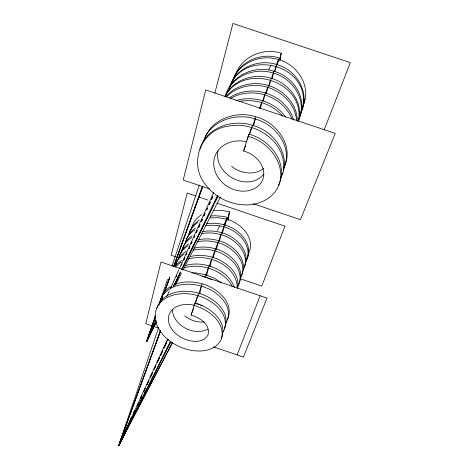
<?xml version="1.0" encoding="UTF-8"?>
<svg xmlns="http://www.w3.org/2000/svg" width="469" height="469" viewBox="0 0 469 469"><rect width="100%" height="100%" fill="white"/><g stroke="black" fill="none" stroke-linecap="round" stroke-linejoin="round"><path stroke-width="0.7" d="M278.615 61.064L279.29 58.004C260.834 51.836 237.836 61.885 232.683 81.313M227.225 219.832L227.359 217.352L223.244 216.367L214.913 215.717L210.857 216.068M237.337 287.902C236.751 265.12 208.125 253.225 188.415 258.994M283.253 170.693C287.55 141.878 254.773 120.633 228.602 126.149C200.304 129.503 187.629 164.754 206.507 185.753C221.872 206.032 256.877 213.178 274.723 192.378C291.29 171.091 271.141 141.732 248.06 136.456L248.963 134.193C270.126 139.533 289.449 164.021 278.275 185.63M217.997 150.737C213.172 174.234 248.136 193.246 263.807 174.081M197.502 297.698L198.645 293.266C213.225 297.076 231.932 311.967 224.411 328.693M298.554 120.779C305.296 81.084 243.851 61.709 224.985 96.38M303.038 106.158C309.986 63.233 241.558 47.428 228.854 89.092M279.043 59.985L279.29 58.004M228.256 220.254L229.452 211.812L221.245 210.294L213.102 210.558M251.39 128.969L252.48 125.352C274.301 130.804 292.545 156.318 280.697 178.038M280.022 60.108L281.195 53.22C262.88 47.099 240.151 57.189 235.039 76.424M159.425 303.466C163.511 283.358 189.916 280.697 205.791 287.732C219.17 292.369 235.069 308.426 225.73 323.041M160.427 301.157L160.668 299.802M175.488 266.228C176.426 259.908 180.747 254.456 186.211 251.325M178.267 259.421C179.346 253.618 183.273 248.558 188.286 245.551M179.135 257.399C180.184 251.818 183.86 246.882 188.626 243.88M181.591 252.076C182.523 246.043 186.498 240.72 191.669 237.59M185.788 242.356C186.721 236.446 190.543 231.194 195.573 228.057M189.048 234.793C190.021 228.661 194.107 223.303 199.366 220.143M191.44 229.247C192.419 223.144 196.47 217.798 201.705 214.638M199.712 294.022L201.318 286.19L202.203 283.862C216.913 287.614 235.409 303.103 227.219 319.7M206.6 275.702L209.016 265.847C219.832 269.153 230.654 276.364 234.353 287.526M209.907 266.92L212.281 257.211C225.671 260.981 240.931 273.28 237.513 288.716M213.26 257.698L215.464 248.805C229.751 252.451 246.36 267.688 238.944 283.505M216.391 249.391L218.554 240.626C232.982 244.238 249.373 260.014 241.371 275.713M219.433 241.301L221.567 232.665C235.725 236.259 251.589 251.566 244.238 267.043M222.4 233.421L224.499 224.909C238.803 228.473 254.444 244.302 246.536 259.662M227.559 219.996L229.452 211.812M253.618 125.639L255.875 116.822C276.663 122.092 294.79 146.369 283.897 167.339M260.207 108.872L262.323 100.63C271.604 103.543 280.245 109.166 285.814 117.244M263.314 101.023L265.384 92.932C278.316 96.86 289.865 106.797 293.653 120.029M266.316 93.431L268.35 85.493C284.003 90.06 297.616 104.493 297.293 121.412M269.224 86.085L271.217 78.288C289.01 83.189 303.894 102.236 298.542 121.02M272.09 78.716L273.996 71.311C293.911 76.412 309.018 100.384 298.46 119.695M274.816 71.827L276.687 64.552C296.988 69.752 311.217 94.269 300.418 113.615M279.729 60.038L281.195 53.22M214.82 93.208L232.946 23.45L350.325 62.635L324.143 129.907M194.131 306.146L194.981 302.945C209.461 306.826 228.303 321.101 221.515 337.961M247.298 140.043L248.963 134.193M194.682 305.407C185.536 302.822 172.879 304.868 169.051 314.734C165.903 324.97 174.544 334.555 183.315 338.512C190.947 342.094 203.27 343.589 208.002 334.889C210.939 324.712 199.554 317.343 191.082 315.109L194.981 302.945M195.192 303.959L197.736 295.658C212.516 299.451 231.592 314.828 223.367 331.665M246.723 141.96C234.506 138.373 219.117 143.872 214.849 156.564C210.475 169.479 219.322 183.432 231.24 188.503C241.787 193.627 257.622 191.727 262.658 179.867C267.541 166.835 255.699 154.02 243.563 151.03L248.06 136.456M249.479 134.421L251.613 127.533L249.203 134.796M224.745 225.296L227.359 217.352M276.956 64.98L278.645 59.622C297.692 64.599 312.108 87.187 302.868 105.93M252.668 126.085L255.036 118.927C275.637 124.191 293.852 147.975 283.481 168.975M259.521 108.685L261.538 102.594C269.54 105.126 277.068 109.57 282.555 115.984M262.634 100.841L264.627 94.832C276.722 98.543 287.667 107.354 292.134 119.402M198.809 293.764L201.318 286.19M265.647 93.255L267.617 87.328C282.479 91.731 295.593 104.769 296.607 120.738M268.567 85.909L270.507 80.064M205.95 274.775L208.183 268.045C218.009 271.059 227.6 277.109 232.319 286.524M271.475 78.552L273.31 73.035C292.709 78.083 307.951 100.952 298.483 120.205M209.262 266.005L211.472 259.345M274.213 71.663L276.018 66.223M212.486 257.475L214.673 250.886C229.183 254.526 246.067 270.255 238.006 286.166M215.623 249.168L217.792 242.655C232.231 246.266 248.722 262.036 240.708 277.777M276.862 64.992L278.645 59.622C260.383 53.542 237.519 63.186 232.102 82.351M218.677 241.084L220.823 234.635C235.204 238.229 251.308 254.028 243.341 269.599M221.86 232.571L223.772 226.832C238.094 230.396 253.823 246.219 245.903 261.626M224.569 225.478L226.65 219.222C240.902 222.769 256.273 238.61 248.406 253.852M156.388 322.267L146.709 341.198L155.356 315.526M159.097 304.422L167.515 279.442M171.959 266.257L199.307 185.067M172.639 342.352L118.675 445.55L158.545 327.878M199.87 149.183C205.985 127.504 232.442 118.68 252.48 125.352M203.476 141.345C210.165 120.709 235.62 112.531 255.036 118.927M203.804 141.204C209.532 119.466 235.807 110.098 255.875 116.822M225.501 96.039C230.742 75.597 254.579 64.769 273.996 71.311M226.122 94.914L227.7 90.505M229.452 88.008C234.67 68.322 258.038 58.314 276.687 64.552M155.837 322.819L146.709 341.198L155.397 317.044M161.096 301.204L162.837 296.361M163.822 293.623L169.784 277.062M173.489 266.75L202.497 186.117M155.907 320.462L146.721 341.174L156.06 322.133L146.709 341.198L155.438 317.062L146.709 341.198L155.79 322.836M162.661 297.082L161.412 300.529L162.45 297.803M169.637 277.795L163.904 293.641L169.444 278.522M173.618 266.773L202.766 186.17M173.694 266.808L202.925 186.216M160.357 330.674L118.68 445.532L172.481 342.487M160.586 330.616L118.68 445.532L170.382 341.473M156.752 308.467C162.045 291.489 183.807 288.57 198.645 293.266M160.785 299.128C162.251 293.981 165.768 289.496 170.364 286.788M139.533 404.389L118.675 445.55L160.621 330.856M174.972 266.304C176.438 261.256 179.815 256.813 184.294 254.063M182.822 248.124C184.317 243.018 187.758 238.539 192.302 235.766M185.343 242.297C186.838 237.214 190.25 232.741 194.764 229.968M188.626 234.699C190.115 229.64 193.498 225.19 197.977 222.406M191.082 315.109L193.539 308.596M202.209 276.364L204.801 276.986L205.657 274.728L214.216 278.158L221.626 282.995M237.097 354.922L260.172 295.769M243.563 151.03L245.604 145.865M300.963 111.839L302.423 108.562M156.019 322.068L146.721 341.174L156.03 320.497M166.835 296.484L169.239 291.149M170.44 288.482L178.841 269.804M179.445 268.473L213.671 192.437M268.907 69.705L271.012 65.039M128.318 424.187L118.68 445.532L123.816 435.027M128.916 422.85L131.625 416.847M133.132 413.511L134.034 411.512M155.866 322.051L146.709 341.198L153.709 325.861L146.721 341.174L151.487 331.29M171.642 286.577L171.038 287.907L171.672 286.588M176.203 276.587L176.813 275.256L176.238 276.599M183.801 259.943L184.716 257.944L183.848 259.955M186.234 254.614L186.844 253.283M189.881 246.624L188.972 248.623L189.933 246.641M192.009 241.963L191.1 243.962L192.061 241.981M194.137 237.302L194.746 235.971M196.265 232.642L197.173 230.642M198.698 227.313L199.911 224.651M201.43 221.321L202.344 219.322M203.863 215.992L205.076 213.331L203.933 216.016M206.6 210.001L207.509 208.002M209.027 204.672L210.247 202.01M211.46 199.348L212.68 196.681M153.967 325.99L146.709 341.198L154.635 323.868M181.409 265.284L182.019 263.953M186.281 254.632L186.891 253.301M194.195 237.32L194.799 235.989M196.323 232.659L197.238 230.666M198.756 227.336L199.976 224.674M201.494 221.345L202.409 219.345M206.671 210.024L207.579 208.031M209.104 204.701L210.323 202.039M211.537 199.372L212.756 196.71M281.13 176.332L282.748 172.803M167.609 339.005L118.675 445.55L140.061 403.123M217.452 230.484L219.592 225.824L223.772 226.832M126.085 429.598L127.931 425.612M130.71 419.638L131.326 418.307M134.099 412.333L135.101 410.439M137.183 405.697L138.109 403.703M140.577 398.392L141.808 395.736M143.965 391.087L145.202 388.432M147.049 384.451L148.902 380.465M150.443 377.146L152.601 372.497M154.143 369.179L155.685 365.861M157.226 362.537L159.384 357.888M160.621 355.232L162.778 350.589M164.009 347.934L166.477 342.622M167.093 341.291L168.019 339.298M125.164 431.621L118.68 445.532L124.871 432.277M125.78 430.296L126.396 428.971M127.011 427.646L127.937 425.664M131.332 418.377L130.757 419.726M134.111 412.415L135.037 410.428M137.505 405.128L138.121 403.803M140.589 398.509L141.826 395.859M143.983 391.222L145.22 388.572M147.073 384.598L148.919 380.623M150.467 377.316L152.624 372.679M154.166 369.367L156.019 365.392M157.561 362.08L159.724 357.442M160.65 355.461L162.807 350.824M164.044 348.174L166.513 342.874M167.439 340.887L168.054 339.562M153.908 325.99L146.709 341.198L153.855 325.92L146.721 341.174L151.428 331.29M127.656 426.309L127.04 427.64L127.668 426.333M276.165 64.921L278.645 59.622M146.709 341.198L156.036 321.347M223.819 225.161L226.65 219.222L218.337 217.68L210.1 217.927M170.921 341.508L118.675 445.55L129.444 423.091M170.816 341.502L118.675 445.55L124.713 433.034M118.675 445.55L129.913 422.522M173.331 286.489L180.383 271.991M181.661 269.358L217.569 195.561M139.135 403.44L139.774 402.126M138.906 404.096L142.119 397.519M144.687 392.254L145.331 390.935M173.471 286.623L180.565 272.155M181.855 269.523L217.968 195.872M174.515 284.701L180.008 273.533M181.949 269.587L213.635 205.205M215.248 201.922L217.839 196.663M176.86 280.204L177.511 278.897M175.359 283.499L177.645 278.891M141.702 399.858L142.365 398.556M140.19 403.1L142.834 397.876M143.496 396.569L145.161 393.292M147.799 388.08L148.462 386.773M175.371 285.129L181.374 273.374M182.998 270.197L220.36 197.097M224.909 96.38C232.806 79.572 254.134 72.806 271.217 78.288M229.042 88.078C238.018 73.498 257.381 68.005 273.31 73.035M175.125 266.451L177.346 263.748L181.62 260.342M175.541 266.955L179.14 263.478L181.245 262.124M225.806 96.749C235.977 84.684 253.577 80.944 268.35 85.493M226.38 97.089C236.663 86.05 253.489 83.042 267.617 87.328M263.596 168.529C254.245 175.775 240.28 173.577 231.592 166.307M229.617 97.622C240.058 90.734 253.512 89.391 265.384 92.932M229.992 98.795C240.228 92.422 253.196 91.467 264.627 94.832M207.902 329.162C193.937 336.572 173.243 325.486 172.205 309.546M173.202 285.228C182.207 280.954 192.765 281.218 202.203 283.862M185.079 265.653C192.823 263.179 201.26 263.678 209.016 265.847M184.17 267.834C191.944 265.36 200.404 265.87 208.183 268.045M236.001 100.612C244.525 97.945 253.776 98.15 262.323 100.63M206.483 223.848C212.457 222.687 218.671 223.285 224.499 224.909M205.703 225.753L211.138 225.149L219.592 225.824M202.661 231.686C208.91 230.361 215.447 230.959 221.567 232.665M201.195 233.779C207.667 232.302 214.468 232.853 220.823 234.635M198.07 239.864C204.812 238.264 211.918 238.75 218.554 240.626M197.238 241.875C204.003 240.275 211.132 240.773 217.792 242.655M194.037 248.119C201.084 246.407 208.517 246.823 215.464 248.805M193.181 250.188C200.251 248.476 207.708 248.898 214.673 250.886M190.584 256.467C197.725 254.767 205.252 255.2 212.281 257.211M239.653 101.386C246.929 100.067 254.45 100.536 261.538 102.594M204.214 321.986C197.244 322.69 190.156 320.18 184.68 315.918M192.026 272.817L196.564 272.993L205.657 274.728M226.744 218.618L227.969 218.917M209.59 188.954L183.232 180.043L205.709 89.931L335.224 133.413L300.465 219.691L253.295 203.734M195.55 195.89L187.231 193.076L171.185 255.265L175.3 256.666M198.323 196.828L208.025 200.111M217.036 203.165L284.964 226.158L261.766 286.078L240.439 278.821M176.672 257.129L178.73 257.833M199.272 304.709L195.198 303.314L197.736 295.658C182.881 290.962 161.043 293.823 155.726 310.841C152.091 327.661 167.075 341.919 181.485 347.535C194.406 352.805 214.696 353.661 221.497 338.841C225.829 322.115 208.201 309.417 194.049 305.407M158.921 328.177L145.765 323.674L161.008 262.013L267.013 298.102L243.399 357.079L213.624 346.89M204.801 276.986L208.576 278.293M200.415 305.225L202.133 306.005M209.203 278.51L212.199 279.882M248.382 249.666L248.769 250.979A31.716 24.183 20.6 0 1 246.377 260.154M303.707 98.115L304.105 100.044A37.702 34.143 23.3 0 1 300.828 112.372"/></g></svg>
